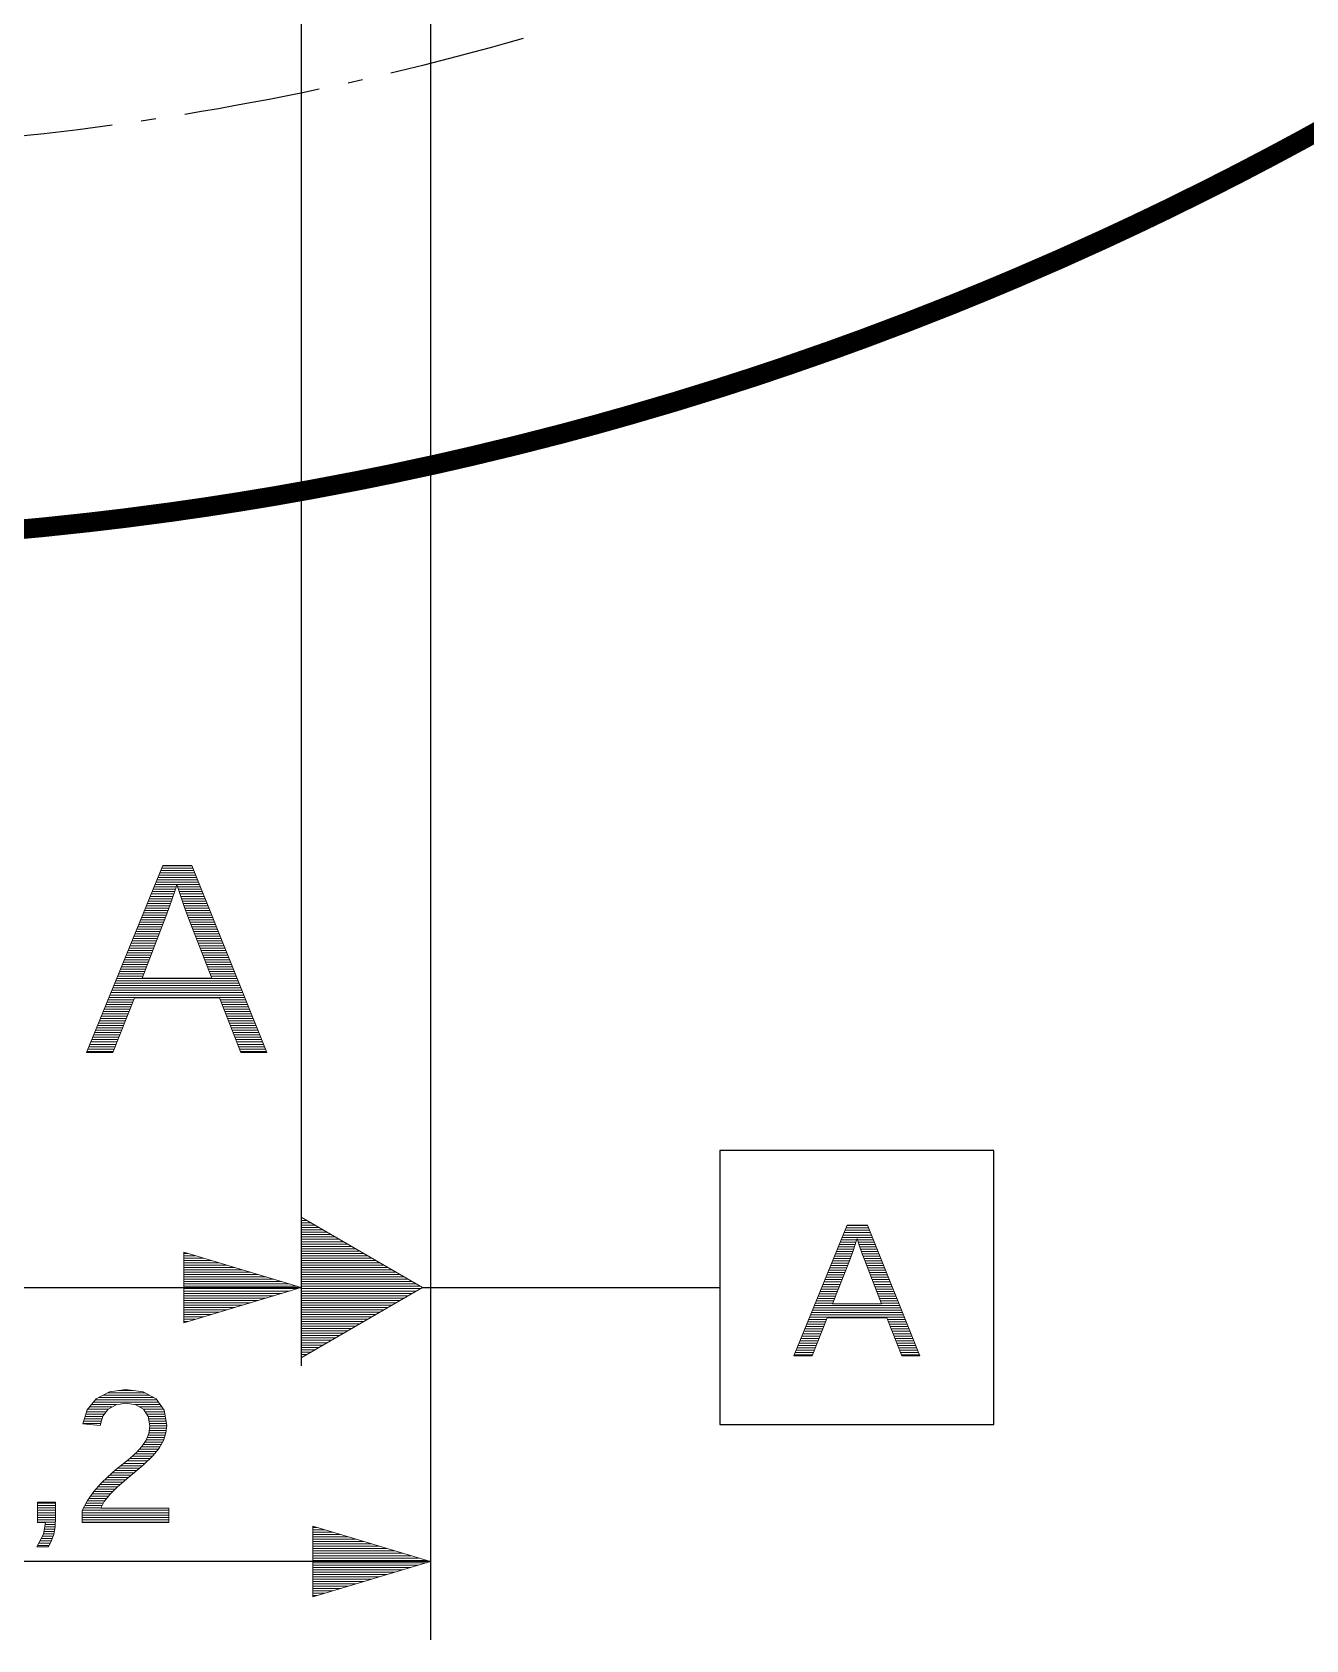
# Model space of a CAD drawing. Header units: millimetres. Extents: x 20 to 410, y 10 to 287.
# Drawn here: x 136.12 to 168.67, y 67 to 108.06 of the extents above; entities that cross this region are included whole.
import ezdxf

# ---------------------------------------------------------------- set-up
doc = ezdxf.new("R2010")
doc.units = ezdxf.units.MM
for name, color, linetype, lineweight in [('DUENN', 7, 'Continuous', 25), ('KANTEN', 7, 'Continuous', 50), ('MITTELLINIEN', 7, 'Continuous', 25), ('TEXT', 7, 'Continuous', 13)]:
    doc.layers.add(name, color=color, linetype=linetype, lineweight=lineweight)

msp = doc.modelspace()

# ---------------------------------------------------------------- linework, layer by layer
at = {"layer": 'DUENN', "lineweight": 13}
for p, q in [((143, 77.77), (143.052, 77.77)), ((143, 77.71), (143.155, 77.71)), ((143, 77.65), (143.258, 77.65)), ((143, 77.59), (143.362, 77.59)), ((143, 77.53), (143.465, 77.53)), ((143, 77.47), (143.568, 77.47)), ((143, 77.41), (143.672, 77.41)), ((143, 77.35), (143.775, 77.35)), ((143, 77.29), (143.878, 77.29)), ((143, 77.23), (143.982, 77.23)), ((140, 76.87), (140.1, 76.87)), ((140, 76.81), (140.3, 76.81)), ((143, 77.17), (144.085, 77.17)), ((143, 77.11), (144.188, 77.11)), ((143, 77.05), (144.292, 77.05)), ((143, 76.99), (144.395, 76.99)), ((143, 76.93), (144.498, 76.93)), ((143, 76.87), (144.602, 76.87)), ((143, 76.81), (144.705, 76.81)), ((140, 76.75), (140.5, 76.75)), ((140, 76.69), (140.7, 76.69)), ((140, 76.63), (140.9, 76.63)), ((140, 76.57), (141.1, 76.57)), ((140, 76.51), (141.3, 76.51)), ((140, 76.45), (141.5, 76.45)), ((140, 76.39), (141.7, 76.39)), ((143, 76.75), (144.808, 76.75)), ((143, 76.69), (144.912, 76.69)), ((143, 76.63), (145.015, 76.63)), ((143, 76.57), (145.118, 76.57)), ((143, 76.51), (145.222, 76.51)), ((143, 76.45), (145.325, 76.45)), ((143, 76.39), (145.428, 76.39)), ((140, 76.33), (141.9, 76.33)), ((140, 76.27), (142.1, 76.27)), ((140, 76.21), (142.3, 76.21)), ((140, 76.15), (142.5, 76.15)), ((140, 76.09), (142.7, 76.09)), ((140, 76.03), (142.9, 76.03)), ((140, 75.97), (142.9, 75.97)), ((143, 76.33), (145.532, 76.33)), ((143, 76.27), (145.635, 76.27)), ((143, 76.21), (145.738, 76.21)), ((143, 76.15), (145.842, 76.15)), ((143, 76.09), (145.945, 76.09)), ((143, 76.03), (146.048, 76.03)), ((143, 75.97), (146.048, 75.97)), ((140, 75.91), (142.7, 75.91)), ((140, 75.85), (142.5, 75.85)), ((140, 75.79), (142.3, 75.79)), ((140, 75.73), (142.1, 75.73)), ((140, 75.67), (141.9, 75.67)), ((140, 75.61), (141.7, 75.61)), ((143, 75.91), (145.945, 75.91)), ((143, 75.85), (145.842, 75.85)), ((143, 75.79), (145.738, 75.79)), ((143, 75.73), (145.635, 75.73)), ((143, 75.67), (145.532, 75.67)), ((143, 75.61), (145.428, 75.61)), ((140, 75.55), (141.5, 75.55)), ((140, 75.49), (141.3, 75.49)), ((140, 75.43), (141.1, 75.43)), ((140, 75.37), (140.9, 75.37)), ((140, 75.31), (140.7, 75.31)), ((140, 75.25), (140.5, 75.25)), ((140, 75.19), (140.3, 75.19)), ((143, 75.55), (145.325, 75.55)), ((143, 75.49), (145.222, 75.49)), ((143, 75.43), (145.118, 75.43)), ((143, 75.37), (145.015, 75.37)), ((143, 75.31), (144.912, 75.31)), ((143, 75.25), (144.808, 75.25)), ((143, 75.19), (144.705, 75.19)), ((140, 75.13), (140.1, 75.13)), ((143, 75.13), (144.602, 75.13)), ((143, 75.07), (144.498, 75.07)), ((143, 75.01), (144.395, 75.01)), ((143, 74.95), (144.292, 74.95)), ((143, 74.89), (144.188, 74.89)), ((143, 74.83), (144.085, 74.83)), ((143, 74.77), (143.982, 74.77)), ((143, 74.71), (143.878, 74.71)), ((143, 74.65), (143.775, 74.65)), ((143, 74.59), (143.672, 74.59)), ((143, 74.53), (143.568, 74.53)), ((143, 74.47), (143.465, 74.47)), ((143, 74.41), (143.362, 74.41)), ((143, 74.35), (143.258, 74.35)), ((143, 74.29), (143.155, 74.29)), ((143, 74.23), (143.052, 74.23)), ((143.3, 69.87), (143.4, 69.87)), ((143.3, 69.81), (143.6, 69.81)), ((143.3, 69.75), (143.8, 69.75)), ((143.3, 69.69), (144, 69.69)), ((143.3, 69.63), (144.2, 69.63)), ((143.3, 69.57), (144.4, 69.57)), ((143.3, 69.51), (144.6, 69.51)), ((143.3, 69.45), (144.8, 69.45)), ((143.3, 69.39), (145, 69.39)), ((143.3, 69.33), (145.2, 69.33)), ((143.3, 69.27), (145.4, 69.27)), ((143.3, 69.21), (145.6, 69.21)), ((143.3, 69.15), (145.8, 69.15)), ((143.3, 69.09), (146, 69.09)), ((143.3, 69.03), (146.2, 69.03)), ((143.3, 68.97), (146.2, 68.97)), ((143.3, 68.91), (146, 68.91)), ((143.3, 68.85), (145.8, 68.85)), ((143.3, 68.79), (145.6, 68.79)), ((143.3, 68.73), (145.4, 68.73)), ((143.3, 68.67), (145.2, 68.67)), ((143.3, 68.61), (145, 68.61)), ((143.3, 68.55), (144.8, 68.55)), ((143.3, 68.49), (144.6, 68.49)), ((143.3, 68.43), (144.4, 68.43)), ((143.3, 68.37), (144.2, 68.37)), ((143.3, 68.31), (144, 68.31)), ((143.3, 68.25), (143.8, 68.25)), ((143.3, 68.19), (143.6, 68.19)), ((143.3, 68.13), (143.4, 68.13))]:
    msp.add_line(p, q, dxfattribs=at)
at = {"layer": 'DUENN', "lineweight": 25}
for points in [[(143, 179), (143, 74)], [(146.3, 175), (146.3, 67)], [(113, 76), (143, 76)], [(146.1, 76), (153.7, 76)], [(146.3, 69), (113, 69)]]:
    msp.add_lwpolyline(points, dxfattribs=at)
msp.add_lwpolyline([(153.7, 72.5), (160.7, 72.5), (160.7, 79.5), (153.7, 79.5)], close=True, dxfattribs=at)
at = {"layer": 'DUENN', "lineweight": 13}
for points in [[(143, 77.8), (146.1, 76), (143, 74.2), (143, 77.8)], [(143, 76), (140, 75.1), (140, 76.9), (143, 76)], [(146.3, 69), (143.3, 68.1), (143.3, 69.9), (146.3, 69)]]:
    msp.add_lwpolyline(points, close=True, dxfattribs=at)
at = {"layer": 'KANTEN', "lineweight": 50, "const_width": 0.5}
msp.add_lwpolyline([(135.192, 95.305), (136.387, 95.415), (137.581, 95.542), (138.475, 95.648), (139.665, 95.804), (140.556, 95.932), (141.445, 96.07), (142.333, 96.217), (143.22, 96.374), (144.399, 96.597), (145.281, 96.775), (146.454, 97.027), (147.332, 97.228), (148.499, 97.509), (149.661, 97.806), (150.53, 98.04), (151.397, 98.284), (152.549, 98.622), (153.695, 98.977), (154.552, 99.253), (155.405, 99.539), (156.539, 99.934), (157.385, 100.241), (158.508, 100.664), (159.625, 101.102), (160.459, 101.442), (161.289, 101.79), (162.39, 102.267), (163.484, 102.761), (164.3, 103.141), (165.112, 103.53), (166.188, 104.061), (166.99, 104.47), (167.787, 104.887), (168.58, 105.312), (169.631, 105.893)], dxfattribs=at)
at = {"layer": 'MITTELLINIEN', "lineweight": 25}
for points in [[(145.293, 107.021), (145.718, 107.125), (146.142, 107.229), (146.567, 107.336), (146.99, 107.446), (147.413, 107.557), (147.835, 107.672), (148.257, 107.79), (148.678, 107.907)], [(144.196, 106.77), (144.562, 106.854)], [(140.022, 105.972), (140.454, 106.042), (140.885, 106.117), (141.316, 106.194), (141.746, 106.271), (142.176, 106.354), (142.605, 106.438), (143.034, 106.523), (143.462, 106.614)], [(134.691, 105.3), (135.126, 105.341), (135.561, 105.384), (135.997, 105.428), (136.431, 105.478), (136.866, 105.528), (137.3, 105.58), (137.734, 105.637), (138.168, 105.693)], [(138.91, 105.8), (139.281, 105.855)]]:
    msp.add_lwpolyline(points, dxfattribs=at)
at = {"layer": 'TEXT', "lineweight": 13}
for p, q in [((139.411, 86.65), (140.251, 86.65)), ((139.435, 86.71), (140.227, 86.71)), ((139.46, 86.77), (140.203, 86.77)), ((139.264, 86.29), (140.395, 86.29)), ((139.288, 86.35), (140.371, 86.35)), ((139.313, 86.41), (140.347, 86.41)), ((139.337, 86.47), (140.323, 86.47)), ((139.362, 86.53), (140.299, 86.53)), ((139.386, 86.59), (140.275, 86.59)), ((139.093, 85.87), (139.686, 85.87)), ((139.117, 85.93), (139.706, 85.93)), ((139.142, 85.99), (139.725, 85.99)), ((139.166, 86.05), (139.745, 86.05)), ((139.191, 86.11), (139.765, 86.11)), ((139.215, 86.17), (139.785, 86.17)), ((139.24, 86.23), (139.804, 86.23)), ((139.842, 86.23), (140.42, 86.23)), ((139.862, 86.17), (140.444, 86.17)), ((139.881, 86.11), (140.468, 86.11)), ((139.901, 86.05), (140.492, 86.05)), ((139.92, 85.99), (140.516, 85.99)), ((139.941, 85.93), (140.54, 85.93)), ((139.961, 85.87), (140.564, 85.87)), ((138.921, 85.45), (139.532, 85.45)), ((138.946, 85.51), (139.555, 85.51)), ((138.97, 85.57), (139.577, 85.57)), ((138.995, 85.63), (139.598, 85.63)), ((139.019, 85.69), (139.62, 85.69)), ((139.044, 85.75), (139.642, 85.75)), ((139.068, 85.81), (139.664, 85.81)), ((139.982, 85.81), (140.588, 85.81)), ((140.002, 85.75), (140.612, 85.75)), ((140.024, 85.69), (140.636, 85.69)), ((140.047, 85.63), (140.66, 85.63)), ((140.07, 85.57), (140.685, 85.57)), ((140.092, 85.51), (140.709, 85.51)), ((140.115, 85.45), (140.733, 85.45)), ((138.75, 85.03), (139.369, 85.03)), ((138.775, 85.09), (139.393, 85.09)), ((138.799, 85.15), (139.416, 85.15)), ((138.823, 85.21), (139.439, 85.21)), ((138.848, 85.27), (139.462, 85.27)), ((138.872, 85.33), (139.486, 85.33)), ((138.897, 85.39), (139.509, 85.39)), ((140.139, 85.39), (140.757, 85.39)), ((140.162, 85.33), (140.781, 85.33)), ((140.185, 85.27), (140.805, 85.27)), ((140.209, 85.21), (140.829, 85.21)), ((140.232, 85.15), (140.853, 85.15)), ((140.256, 85.09), (140.877, 85.09)), ((140.279, 85.03), (140.901, 85.03)), ((138.579, 84.61), (139.206, 84.61)), ((138.603, 84.67), (139.229, 84.67)), ((138.628, 84.73), (139.253, 84.73)), ((138.652, 84.79), (139.276, 84.79)), ((138.677, 84.85), (139.299, 84.85)), ((138.701, 84.91), (139.323, 84.91)), ((138.726, 84.97), (139.346, 84.97)), ((140.302, 84.97), (140.925, 84.97)), ((140.326, 84.91), (140.95, 84.91)), ((140.349, 84.85), (140.974, 84.85)), ((140.372, 84.79), (140.998, 84.79)), ((140.396, 84.73), (141.022, 84.73)), ((140.419, 84.67), (141.046, 84.67)), ((140.443, 84.61), (141.07, 84.61)), ((138.407, 84.19), (139.043, 84.19)), ((138.432, 84.25), (139.066, 84.25)), ((138.456, 84.31), (139.09, 84.31)), ((138.481, 84.37), (139.113, 84.37)), ((138.505, 84.43), (139.136, 84.43)), ((138.53, 84.49), (139.16, 84.49)), ((138.554, 84.55), (139.183, 84.55)), ((140.466, 84.55), (141.094, 84.55)), ((140.489, 84.49), (141.118, 84.49)), ((140.513, 84.43), (141.142, 84.43)), ((140.536, 84.37), (141.166, 84.37)), ((140.559, 84.31), (141.19, 84.31)), ((140.583, 84.25), (141.215, 84.25)), ((140.606, 84.19), (141.239, 84.19)), ((138.236, 83.77), (141.407, 83.77)), ((138.261, 83.83), (141.383, 83.83)), ((138.285, 83.89), (141.359, 83.89)), ((138.31, 83.95), (138.95, 83.95)), ((138.334, 84.01), (138.973, 84.01)), ((138.358, 84.07), (138.996, 84.07)), ((138.383, 84.13), (139.02, 84.13)), ((140.63, 84.13), (141.263, 84.13)), ((140.653, 84.07), (141.287, 84.07)), ((140.676, 84.01), (141.311, 84.01)), ((140.7, 83.95), (141.335, 83.95)), ((138.089, 83.41), (141.552, 83.41)), ((138.114, 83.47), (141.528, 83.47)), ((138.138, 83.53), (141.504, 83.53)), ((138.163, 83.59), (141.48, 83.59)), ((138.187, 83.65), (141.456, 83.65)), ((138.212, 83.71), (141.431, 83.71)), ((137.918, 82.99), (138.574, 82.99)), ((137.942, 83.05), (138.598, 83.05)), ((137.967, 83.11), (138.622, 83.11)), ((137.991, 83.17), (138.645, 83.17)), ((138.016, 83.23), (138.669, 83.23)), ((138.04, 83.29), (138.692, 83.29)), ((138.065, 83.35), (138.716, 83.35)), ((140.93, 83.35), (141.576, 83.35)), ((140.953, 83.29), (141.6, 83.29)), ((140.977, 83.23), (141.624, 83.23)), ((141, 83.17), (141.648, 83.17)), ((141.024, 83.11), (141.672, 83.11)), ((141.047, 83.05), (141.696, 83.05)), ((141.071, 82.99), (141.721, 82.99)), ((137.747, 82.57), (138.409, 82.57)), ((137.771, 82.63), (138.433, 82.63)), ((137.796, 82.69), (138.456, 82.69)), ((137.82, 82.75), (138.48, 82.75)), ((137.845, 82.81), (138.504, 82.81)), ((137.869, 82.87), (138.527, 82.87)), ((137.893, 82.93), (138.551, 82.93)), ((141.094, 82.93), (141.745, 82.93)), ((141.117, 82.87), (141.769, 82.87)), ((141.141, 82.81), (141.793, 82.81)), ((141.164, 82.75), (141.817, 82.75)), ((141.188, 82.69), (141.841, 82.69)), ((141.211, 82.63), (141.865, 82.63)), ((141.235, 82.57), (141.889, 82.57)), ((137.575, 82.15), (138.244, 82.15)), ((137.6, 82.21), (138.267, 82.21)), ((137.624, 82.27), (138.291, 82.27)), ((137.649, 82.33), (138.315, 82.33)), ((137.673, 82.39), (138.338, 82.39)), ((137.698, 82.45), (138.362, 82.45)), ((137.722, 82.51), (138.385, 82.51)), ((141.258, 82.51), (141.913, 82.51)), ((141.282, 82.45), (141.937, 82.45)), ((141.305, 82.39), (141.961, 82.39)), ((141.328, 82.33), (141.986, 82.33)), ((141.352, 82.27), (142.01, 82.27)), ((141.375, 82.21), (142.034, 82.21)), ((141.399, 82.15), (142.058, 82.15)), ((137.526, 82.03), (138.196, 82.03)), ((137.551, 82.09), (138.22, 82.09)), ((141.422, 82.09), (142.082, 82.09)), ((141.446, 82.03), (142.106, 82.03)), ((156.801, 77.22), (157.195, 77.22)), ((156.825, 77.28), (157.595, 77.28)), ((156.85, 77.34), (157.571, 77.34)), ((156.874, 77.4), (157.547, 77.4)), ((156.899, 77.46), (157.523, 77.46)), ((156.923, 77.52), (157.499, 77.52)), ((156.948, 77.58), (157.475, 77.58)), ((157.216, 77.22), (157.619, 77.22)), ((156.629, 76.8), (157.052, 76.8)), ((156.654, 76.86), (157.073, 76.86)), ((156.678, 76.92), (157.095, 76.92)), ((156.703, 76.98), (157.116, 76.98)), ((156.727, 77.04), (157.136, 77.04)), ((156.752, 77.1), (157.156, 77.1)), ((156.776, 77.16), (157.176, 77.16)), ((157.236, 77.16), (157.644, 77.16)), ((157.255, 77.1), (157.668, 77.1)), ((157.275, 77.04), (157.692, 77.04)), ((157.295, 76.98), (157.716, 76.98)), ((157.316, 76.92), (157.74, 76.92)), ((157.336, 76.86), (157.764, 76.86)), ((157.359, 76.8), (157.788, 76.8)), ((156.458, 76.38), (156.891, 76.38)), ((156.483, 76.44), (156.915, 76.44)), ((156.507, 76.5), (156.938, 76.5)), ((156.532, 76.56), (156.961, 76.56)), ((156.556, 76.62), (156.985, 76.62)), ((156.581, 76.68), (157.008, 76.68)), ((156.605, 76.74), (157.03, 76.74)), ((157.382, 76.74), (157.812, 76.74)), ((157.404, 76.68), (157.836, 76.68)), ((157.428, 76.62), (157.86, 76.62)), ((157.451, 76.56), (157.884, 76.56)), ((157.474, 76.5), (157.909, 76.5)), ((157.498, 76.44), (157.933, 76.44)), ((157.521, 76.38), (157.957, 76.38)), ((156.311, 76.02), (156.752, 76.02)), ((156.336, 76.08), (156.775, 76.08)), ((156.36, 76.14), (156.798, 76.14)), ((156.385, 76.2), (156.821, 76.2)), ((156.409, 76.26), (156.845, 76.26)), ((156.434, 76.32), (156.868, 76.32)), ((157.545, 76.32), (157.981, 76.32)), ((157.568, 76.26), (158.005, 76.26)), ((157.591, 76.2), (158.029, 76.2)), ((157.615, 76.14), (158.053, 76.14)), ((157.638, 76.08), (158.077, 76.08)), ((157.661, 76.02), (158.101, 76.02)), ((156.14, 75.6), (156.588, 75.6)), ((156.164, 75.66), (156.612, 75.66)), ((156.189, 75.72), (156.635, 75.72)), ((156.213, 75.78), (156.658, 75.78)), ((156.238, 75.84), (156.682, 75.84)), ((156.262, 75.9), (156.705, 75.9)), ((156.287, 75.96), (156.728, 75.96)), ((157.685, 75.96), (158.125, 75.96)), ((157.708, 75.9), (158.15, 75.9)), ((157.732, 75.84), (158.174, 75.84)), ((157.755, 75.78), (158.198, 75.78)), ((157.778, 75.72), (158.222, 75.72)), ((157.802, 75.66), (158.246, 75.66)), ((157.825, 75.6), (158.27, 75.6)), ((155.969, 75.18), (156.425, 75.18)), ((155.993, 75.24), (158.415, 75.24)), ((156.018, 75.3), (158.39, 75.3)), ((156.042, 75.36), (158.366, 75.36)), ((156.067, 75.42), (158.342, 75.42)), ((156.091, 75.48), (158.318, 75.48)), ((156.115, 75.54), (158.294, 75.54)), ((157.986, 75.18), (158.439, 75.18)), ((155.797, 74.76), (156.259, 74.76)), ((155.822, 74.82), (156.283, 74.82)), ((155.846, 74.88), (156.307, 74.88)), ((155.871, 74.94), (156.33, 74.94)), ((155.895, 75), (156.354, 75)), ((155.92, 75.06), (156.378, 75.06)), ((155.944, 75.12), (156.401, 75.12)), ((158.01, 75.12), (158.463, 75.12)), ((158.033, 75.06), (158.487, 75.06)), ((158.057, 75), (158.511, 75)), ((158.08, 74.94), (158.535, 74.94)), ((158.103, 74.88), (158.559, 74.88)), ((158.127, 74.82), (158.583, 74.82)), ((158.15, 74.76), (158.607, 74.76)), ((155.626, 74.34), (156.094, 74.34)), ((155.65, 74.4), (156.118, 74.4)), ((155.675, 74.46), (156.141, 74.46)), ((155.699, 74.52), (156.165, 74.52)), ((155.724, 74.58), (156.189, 74.58)), ((155.748, 74.64), (156.212, 74.64)), ((155.773, 74.7), (156.236, 74.7)), ((158.174, 74.7), (158.631, 74.7)), ((158.197, 74.64), (158.655, 74.64)), ((158.221, 74.58), (158.68, 74.58)), ((158.244, 74.52), (158.704, 74.52)), ((158.267, 74.46), (158.728, 74.46)), ((158.291, 74.4), (158.752, 74.4)), ((158.314, 74.34), (158.776, 74.34)), ((155.602, 74.28), (156.071, 74.28)), ((158.338, 74.28), (158.8, 74.28)), ((137.739, 73.128), (139.314, 73.128)), ((137.821, 73.188), (139.235, 73.188)), ((137.934, 73.248), (139.124, 73.248)), ((138.047, 73.308), (139.013, 73.308)), ((138.33, 73.368), (138.715, 73.368)), ((137.479, 72.708), (137.924, 72.708)), ((137.498, 72.768), (137.967, 72.768)), ((137.516, 72.828), (138.014, 72.828)), ((137.539, 72.888), (138.061, 72.888)), ((137.589, 72.948), (138.163, 72.948)), ((137.639, 73.008), (138.282, 73.008)), ((137.689, 73.068), (139.356, 73.068)), ((138.751, 73.008), (139.398, 73.008)), ((138.869, 72.948), (139.441, 72.948)), ((138.967, 72.888), (139.483, 72.888)), ((139.007, 72.828), (139.505, 72.828)), ((139.047, 72.768), (139.515, 72.768)), ((139.086, 72.708), (139.526, 72.708)), ((137.425, 72.528), (137.873, 72.528)), ((137.443, 72.588), (137.89, 72.588)), ((137.461, 72.648), (137.907, 72.648)), ((139.096, 72.648), (139.536, 72.648)), ((139.105, 72.288), (139.544, 72.288)), ((139.106, 72.588), (139.547, 72.588)), ((139.113, 72.348), (139.551, 72.348)), ((139.116, 72.528), (139.557, 72.528)), ((139.12, 72.408), (139.558, 72.408)), ((139.126, 72.468), (139.565, 72.468)), ((138.859, 71.868), (139.341, 71.868)), ((138.913, 71.928), (139.382, 71.928)), ((138.957, 71.988), (139.417, 71.988)), ((138.998, 72.048), (139.451, 72.048)), ((139.037, 72.108), (139.482, 72.108)), ((139.061, 72.168), (139.503, 72.168)), ((139.086, 72.228), (139.524, 72.228)), ((138.461, 71.508), (139.004, 71.508)), ((138.535, 71.568), (139.067, 71.568)), ((138.608, 71.628), (139.13, 71.628)), ((138.676, 71.688), (139.192, 71.688)), ((138.742, 71.748), (139.245, 71.748)), ((138.804, 71.808), (139.293, 71.808)), ((137.975, 71.088), (138.514, 71.088)), ((138.037, 71.148), (138.584, 71.148)), ((138.103, 71.208), (138.655, 71.208)), ((138.172, 71.268), (138.726, 71.268)), ((138.241, 71.328), (138.798, 71.328)), ((138.314, 71.388), (138.869, 71.388)), ((138.388, 71.448), (138.94, 71.448)), ((137.612, 70.668), (138.073, 70.668)), ((137.654, 70.728), (138.124, 70.728)), ((137.696, 70.788), (138.184, 70.788)), ((137.749, 70.848), (138.244, 70.848)), ((137.802, 70.908), (138.305, 70.908)), ((137.855, 70.968), (138.375, 70.968)), ((137.913, 71.028), (138.444, 71.028)), ((136.26, 70.488), (136.722, 70.488)), ((136.26, 70.428), (136.722, 70.428)), ((136.26, 70.368), (136.722, 70.368)), ((136.26, 70.308), (136.722, 70.308)), ((136.26, 70.248), (136.722, 70.248)), ((137.403, 70.248), (139.618, 70.248)), ((137.407, 70.308), (139.618, 70.308)), ((137.437, 70.368), (137.876, 70.368)), ((137.468, 70.428), (137.909, 70.428)), ((137.499, 70.488), (137.942, 70.488)), ((137.53, 70.548), (137.979, 70.548)), ((137.569, 70.608), (138.026, 70.608)), ((136.26, 70.188), (136.722, 70.188)), ((136.26, 70.128), (136.722, 70.128)), ((136.26, 70.068), (136.719, 70.068)), ((136.26, 70.008), (136.717, 70.008)), ((136.437, 69.828), (136.699, 69.828)), ((136.448, 69.888), (136.71, 69.888)), ((136.459, 69.948), (136.714, 69.948)), ((137.403, 70.188), (139.618, 70.188)), ((137.403, 70.128), (139.618, 70.128)), ((137.403, 70.068), (139.618, 70.068)), ((137.403, 70.008), (139.618, 70.008)), ((136.261, 69.408), (136.552, 69.408)), ((136.293, 69.468), (136.584, 69.468)), ((136.324, 69.528), (136.615, 69.528)), ((136.356, 69.588), (136.637, 69.588)), ((136.388, 69.648), (136.658, 69.648)), ((136.415, 69.708), (136.678, 69.708)), ((136.426, 69.768), (136.689, 69.768))]:
    msp.add_line(p, q, dxfattribs=at)
for points in [[(140.911, 83.398), (138.735, 83.398), (138.185, 82), (137.514, 82), (139.463, 86.778), (140.2, 86.778), (142.118, 82), (141.457, 82), (140.911, 83.398)], [(139.793, 86.195), (139.687, 85.873), (139.541, 85.472), (138.931, 83.902), (140.718, 83.902), (140.104, 85.479), (140.009, 85.728), (139.914, 86.008), (139.823, 86.289), (139.793, 86.195)], [(157.967, 75.228), (156.444, 75.228), (156.059, 74.25), (155.589, 74.25), (156.953, 77.594), (157.469, 77.594), (158.812, 74.25), (158.35, 74.25), (157.967, 75.228)], [(157.184, 77.186), (157.11, 76.961), (157.008, 76.681), (156.581, 75.581), (157.832, 75.581), (157.402, 76.685), (157.336, 76.86), (157.269, 77.056), (157.206, 77.252), (157.184, 77.186)], [(137.403, 70), (137.403, 70.302), (137.538, 70.563), (137.699, 70.791), (137.878, 70.994), (138.066, 71.176), (138.257, 71.342), (138.446, 71.496), (138.626, 71.643), (138.787, 71.789), (138.925, 71.94), (139.033, 72.098), (139.103, 72.27), (139.127, 72.464), (139.086, 72.708), (138.965, 72.891), (138.772, 73.005), (138.517, 73.043), (138.268, 73.006), (138.066, 72.895), (137.927, 72.717), (137.859, 72.478), (137.422, 72.519), (137.531, 72.879), (137.763, 73.157), (138.098, 73.335), (138.517, 73.394), (138.964, 73.335), (139.294, 73.156), (139.498, 72.867), (139.566, 72.478), (139.543, 72.284), (139.476, 72.091), (139.366, 71.899), (139.212, 71.707), (138.956, 71.462), (138.54, 71.111), (138.295, 70.899), (138.105, 70.709), (137.967, 70.533), (137.874, 70.363), (139.618, 70.363), (139.618, 70), (137.403, 70)], [(136.722, 70.52), (136.722, 70.121), (136.711, 69.89), (136.677, 69.701), (136.619, 69.536), (136.537, 69.378), (136.245, 69.378), (136.413, 69.695), (136.468, 70), (136.26, 70), (136.26, 70.52), (136.722, 70.52)]]:
    msp.add_lwpolyline(points, close=True, dxfattribs=at)

doc.saveas('drawing.dxf')
